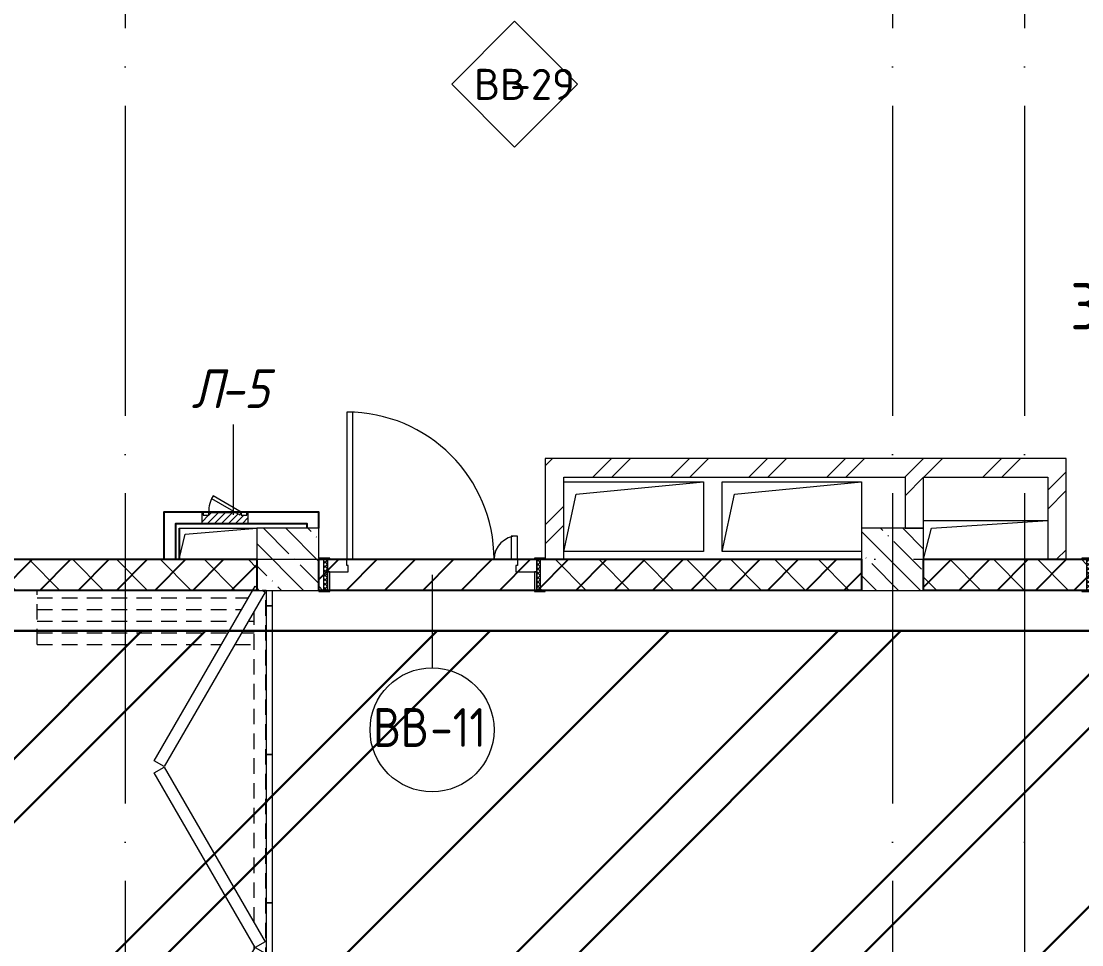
# Model space of a CAD drawing. Header units: millimetres. Extents: x -68946 to 690821, y -552984 to 293768.
# Drawn here: x 114983 to 121823, y -225267 to -219310 of the extents above; entities that cross this region are included whole.
import ezdxf

# ---------------------------------------------------------------- set-up
doc = ezdxf.new("R2010")
doc.units = ezdxf.units.MM
doc.linetypes.add('200_ШТРИХ__ш1_п0_6_', pattern=[160, 100, -60])
doc.linetypes.add('ADSK_Линия сетки', pattern=[2500, 2000, -250, 0, -250])
for name, color, linetype, lineweight in [('0) блоки', 250, 'Continuous', 25), ('1.2) Стяжка 6 вып.', 30, 'Continuous', 30), ('1.3) Звуко-изол           6 вып.', 90, 'Continuous', 30), ('1.4) Стяжка 6 вып.', 30, 'Continuous', 30), ('A-AREA-____-IDEN', 250, 'Continuous', 9), ('A-DETL-GENF-OTLN', 250, 'Continuous', 5), ('A-DOOR-____-IDEN', 250, 'Continuous', 9), ('A-DOOR-____-MCUT', 250, 'Continuous', 5), ('A-DOOR-____-OTLN', 250, 'Continuous', 5), ('A-DOOR-FRAM-MCUT', 250, 'Continuous', 5), ('A-DOOR-FRAM-OTLN', 250, 'Continuous', 5), ('A-DOOR-GLAZ-MCUT', 250, 'Continuous', 5), ('A-FLOR-____-OTLN', 250, 'Continuous', 9), ('A-GENM-____-MCUT', 250, 'Continuous', 25), ('A-GENM-____-OTLN', 250, 'Continuous', 9), ('A-GLAZ-____-OTLN', 250, 'Continuous', 5), ('A-WALL-____-IDEN', 250, 'Continuous', 9), ('A-WALL-____-MCUT', 250, 'Continuous', 13), ('A-WALL-____-PATT', 250, 'Continuous', 13), ('I-WALL-____-OTLN', 250, 'Continuous', 9), ('S-COLS-____-MCUT', 250, 'Continuous', 25), ('S-COLS-____-OTLN', 250, 'Continuous', 9), ('S-GRID-____-OTLN', 250, 'Continuous', 9)]:
    doc.layers.add(name, color=color, linetype=linetype, lineweight=lineweight)
doc.styles.add('GOST Common_1', font='', dxfattribs={"width": 0.9, "height": 250})
doc.styles.add('ISOCPEUR_1', font='isocpeur.ttf', dxfattribs={"width": 0.9, "height": 250})
doc.styles.add('ISOCPEUR_2', font='isocpeur.ttf', dxfattribs={"height": 160})
doc.styles.add('ISOCPEUR_I', font='isocpeui.ttf', dxfattribs={"width": 0.9, "height": 12.5})
doc.styles.get('GOST Common_1').set_extended_font_data('GOST Common')
pattern_1 = [(45, (28052.9, -258555.93), (-251.4472, 251.4472), []), (45, (28052.9, -258174.93), (-251.4472, 251.4472), [])]
pattern_2 = [(135, (28052.9, -258555.93), (-141.42136, -141.42136), [])]

# ---------------------------------------------------------------- blocks, each defined once
blk = doc.blocks.new('101_Трансформируемая перегородка - 101_Трансформируемая перегородка без двери-38025951-АР1_Маркировочный план 3 этажа секция 2_3')
at = {"layer": 'A-GENM-____-MCUT', "lineweight": 5}
for p, q in [((100, 0), (0, 0)), ((100, -40), (100, 0)), ((100, 0), (100, -40)), ((1058.3, 0), (100, 0)), ((2016.7, 0), (1058.3, 0)), ((1058.3, 0), (1058.3, -40)), ((1058.3, -40), (1058.3, 0)), ((2975, 0), (2016.7, 0)), ((2016.7, 0), (2016.7, -40)), ((2016.7, -40), (2016.7, 0)), ((3933.3, 0), (2975, 0)), ((2975, 0), (2975, -40)), ((2975, -40), (2975, 0)), ((4891.7, 0), (3933.3, 0)), ((3933.3, 0), (3933.3, -40)), ((3933.3, -40), (3933.3, 0)), ((5850, 0), (4891.7, 0)), ((4891.7, 0), (4891.7, -40)), ((4891.7, -40), (4891.7, 0)), ((6808.3, 0), (5850, 0)), ((5850, 0), (5850, -40)), ((5850, -40), (5850, 0)), ((7766.7, 0), (6808.3, 0)), ((6808.3, 0), (6808.3, -40)), ((6808.3, -40), (6808.3, 0)), ((8725, 0), (7766.7, 0)), ((7766.7, 0), (7766.7, -40)), ((7766.7, -40), (7766.7, 0)), ((8725, -40), (8725, 0)), ((8825, 0), (8725, 0)), ((8725, 0), (8725, -40)), ((8825, -40), (8825, 0)), ((0, -40), (100, -40)), ((100, -40), (1058.3, -40)), ((1058.3, -40), (2016.7, -40)), ((2016.7, -40), (2975, -40)), ((2975, -40), (3933.3, -40)), ((3933.3, -40), (4891.7, -40)), ((4891.7, -40), (5850, -40)), ((5850, -40), (6808.3, -40)), ((6808.3, -40), (7766.7, -40)), ((7766.7, -40), (8725, -40)), ((8725, -40), (8825, -40))]:
    blk.add_line(p, q, dxfattribs=at)
blk = doc.blocks.new('Дверь_СКБ_2Ст_Фрамуга2 - Н_ВВ-3_2500x2600h_Учебные помещения_Фрамуга слева-V1-АР1_Маркировочный план 3 этажа секция 2_3')
at = {"layer": 'A-DOOR-____-OTLN'}
h = blk.add_hatch(dxfattribs=at)
h.set_pattern_fill('FP_3', color=256, style=0, pattern_type=2)
h.set_pattern_definition([(135, (1051.41, 164.685), (-14.1421, -14.1421), []), (225, (1051.41, 164.685), (14.1421, -14.1421), [])])
h.paths.add_polyline_path([(1237.5, 100), (1237.5, -100), (1262.5, -100), (1262.5, 100)])
at = {"layer": 'A-DOOR-FRAM-OTLN'}
h = blk.add_hatch(dxfattribs=at)
h.set_pattern_fill('FP_4', color=256, style=0, pattern_type=2)
h.set_pattern_definition([(45, (-1071.384, 164.685), (-14.1421, 14.1421), []), (135, (-1071.384, 164.685), (-14.1421, -14.1421), [])])
h.paths.add_polyline_path([(-1237.5, -100), (-1212.5, -100), (-1212.5, 100), (-1237.5, 100)])
at = {"layer": 'A-DOOR-____-MCUT'}
for p, q in [((-1187.5, 1100), (-1187.5, 100)), ((-1137.5, 1100), (-1187.5, 1100)), ((-1137.5, 100), (-1137.5, 1100)), ((-1187.5, 100), (-1137.5, 100))]:
    blk.add_line(p, q, dxfattribs=at)
at = {"layer": 'A-DOOR-____-OTLN'}
for centre, radius, start, end in [((-1197.5, 100), 500, 360, 30), ((-177.5, 100), 520, 150, 180)]:
    blk.add_arc(centre, radius, start, end, dxfattribs=at)
at = {"layer": 'A-DOOR-FRAM-MCUT'}
for p, q in [((-1197.5, 108), (-1267.5, 108)), ((-1267.5, 108), (-1267.5, 100)), ((-1267.5, 100), (-1197.5, 100)), ((-1212.5, 100), (-1237.5, 100)), ((-1237.5, 100), (-1237.5, -100)), ((-1187.5, 100), (-1212.5, 100)), ((-1212.5, 100), (-1212.5, 20)), ((-1212.5, -100), (-1212.5, 100)), ((-1197.5, 100), (-1197.5, 108)), ((-1187.5, 60), (-1187.5, 100)), ((-187.5, 100), (-187.5, 60)), ((-162.5, 100), (-187.5, 100)), ((-177.5, 108), (-177.5, 100)), ((-107.5, 108), (-177.5, 108)), ((-177.5, 100), (-177.5, 20)), ((-62.5, 100), (-162.5, 100)), ((-162.5, 20), (-162.5, 100)), ((-162.5, 20), (-162.5, 100)), ((-117.5, 108), (-117.5, 100)), ((-47.5, 108), (-117.5, 108)), ((-107.5, 100), (-107.5, 108)), ((-62.5, 100), (-62.5, 20)), ((-47.5, 100), (-47.5, 108)), ((-47.5, 100), (-47.5, 20)), ((-47.5, 100), (1237.5, 100)), ((1292.5, 108), (1222.5, 108)), ((1222.5, 108), (1222.5, 100)), ((1222.5, 100), (1222.5, 20)), ((1222.5, 100), (1292.5, 100)), ((1237.5, 100), (1237.5, 20)), ((1262.5, 100), (1237.5, 100)), ((1237.5, 100), (1237.5, -100)), ((1262.5, -100), (1262.5, 100)), ((1292.5, 100), (1292.5, 108)), ((-1212.5, 20), (-1177.5, 20)), ((-1197.5, 20), (-1212.5, 20)), ((-1212.5, 20), (-1212.5, -100)), ((-1197.5, -100), (-1197.5, 20)), ((-1177.5, 60), (-1187.5, 60)), ((-1177.5, 20), (-1177.5, 60)), ((-187.5, 60), (-197.5, 60)), ((-197.5, 60), (-197.5, 20)), ((-197.5, 20), (-162.5, 20)), ((-177.5, 12), (-177.5, 20)), ((-107.5, 12), (-177.5, 12)), ((-62.5, 20), (-162.5, 20)), ((-117.5, 20), (-117.5, 12)), ((-117.5, 12), (-47.5, 12)), ((-107.5, 20), (-107.5, 12)), ((-47.5, 12), (-47.5, 20)), ((1237.5, 20), (-47.5, 20)), ((1237.5, 20), (1222.5, 20)), ((1222.5, 20), (1222.5, -100)), ((1237.5, -100), (1237.5, 20)), ((-1197.5, -100), (-1267.5, -100)), ((-1267.5, -100), (-1267.5, -108)), ((-1267.5, -108), (-1197.5, -108)), ((-1237.5, -100), (-1212.5, -100)), ((-1212.5, -100), (-1197.5, -100)), ((-1197.5, -108), (-1197.5, -100)), ((1222.5, -100), (1237.5, -100)), ((1292.5, -100), (1222.5, -100)), ((1222.5, -100), (1222.5, -108)), ((1222.5, -108), (1292.5, -108)), ((1237.5, -100), (1262.5, -100)), ((1292.5, -108), (1292.5, -100))]:
    blk.add_line(p, q, dxfattribs=at)
at = {"layer": 'A-DOOR-GLAZ-MCUT'}
for p, q in [((1222.5, 70), (-62.5, 70)), ((1222.5, 50), (-62.5, 50))]:
    blk.add_line(p, q, dxfattribs=at)
blk = doc.blocks.new('Дверь_СКБ_2Ст_Внутренняя1 - Н_ВВ-11_1400x2600h_Фрамуга сверху_ рейлинг_ ручка-42112425-АР1_Маркировочный план 3 этажа секция 2_3')
at = {"layer": 'A-DOOR-____-OTLN'}
h = blk.add_hatch(dxfattribs=at)
h.set_pattern_fill('FP_40', color=256, style=0, pattern_type=2)
h.set_pattern_definition([(135, (1601.41, 164.685), (-14.14214, -14.14214), []), (225, (1601.41, 164.685), (14.14214, -14.14214), [])])
h.paths.add_polyline_path([(687.5, -100), (712.5, -100), (712.5, 100), (687.5, 100), (687.5, -33.4)])
at = {"layer": 'A-DOOR-FRAM-OTLN'}
h = blk.add_hatch(dxfattribs=at)
h.set_pattern_fill('FP_41', color=256, style=0, pattern_type=2)
h.set_pattern_definition([(45, (-521.384, 164.685), (-14.1421, 14.1421), []), (135, (-521.384, 164.685), (-14.1421, -14.1421), [])])
h.paths.add_polyline_path([(-662.5, -100), (-662.5, 100), (-687.5, 100), (-687.5, -100)])
at = {"layer": 'A-DOOR-____-MCUT'}
for p, q in [((-537.5, 1050), (-537.5, 100)), ((-497.5, 1050), (-537.5, 1050)), ((-497.5, 100), (-497.5, 1050)), ((562.5, 250), (522.5, 250)), ((522.5, 250), (522.5, 100)), ((562.5, 100), (562.5, 250)), ((-537.5, 100), (-497.5, 100)), ((522.5, 100), (562.5, 100))]:
    blk.add_line(p, q, dxfattribs=at)
at = {"layer": 'A-DOOR-____-OTLN'}
for centre, radius, start, end in [((-537.5, 100), 950, 0, 90), ((562.5, 100), 150, 90, 180)]:
    blk.add_arc(centre, radius, start, end, dxfattribs=at)
at = {"layer": 'A-DOOR-FRAM-MCUT'}
for p, q in [((-647.5, 108), (-717.5, 108)), ((-717.5, 108), (-717.5, 100)), ((-717.5, 100), (-647.5, 100)), ((-662.5, 100), (-687.5, 100)), ((-687.5, 100), (-687.5, -100)), ((-537.5, 100), (-662.5, 100)), ((-662.5, 100), (-662.5, 20)), ((-662.5, -100), (-662.5, 100)), ((-647.5, 100), (-662.5, 100)), ((-662.5, 100), (-662.5, 99)), ((-662.5, 99), (-647.5, 99)), ((-647.5, 100), (-647.5, 108)), ((-647.5, 99), (-647.5, 100)), ((-537.5, 60), (-537.5, 100)), ((562.5, 100), (562.5, 60)), ((687.5, 100), (562.5, 100)), ((742.5, 108), (672.5, 108)), ((672.5, 108), (672.5, 100)), ((687.5, 100), (672.5, 100)), ((672.5, 100), (672.5, 99)), ((672.5, 100), (742.5, 100)), ((672.5, 99), (687.5, 99)), ((687.5, 20), (687.5, 100)), ((712.5, 100), (687.5, 100)), ((687.5, 100), (687.5, -100)), ((687.5, 99), (687.5, 100)), ((712.5, -100), (712.5, 100)), ((742.5, 100), (742.5, 108)), ((-662.5, 20), (-527.5, 20)), ((-647.5, 20), (-662.5, 20)), ((-662.5, 20), (-662.5, -100)), ((-647.5, -100), (-647.5, 20)), ((-527.5, 60), (-537.5, 60)), ((-527.5, 20), (-527.5, 60)), ((562.5, 60), (552.5, 60)), ((552.5, 60), (552.5, 20)), ((552.5, 20), (687.5, 20)), ((687.5, 20), (672.5, 20)), ((672.5, 20), (672.5, -100)), ((687.5, -100), (687.5, 20)), ((-647.5, -100), (-717.5, -100)), ((-717.5, -100), (-717.5, -108)), ((-717.5, -108), (-647.5, -108)), ((-687.5, -100), (-662.5, -100)), ((-662.5, -100), (-647.5, -100)), ((-647.5, -108), (-647.5, -100)), ((672.5, -100), (687.5, -100)), ((742.5, -100), (672.5, -100)), ((672.5, -100), (672.5, -108)), ((672.5, -108), (742.5, -108)), ((687.5, -100), (712.5, -100)), ((742.5, -108), (742.5, -100))]:
    blk.add_line(p, q, dxfattribs=at)
blk = doc.blocks.new('BSC_Колонна _Прямоугольная - 400x400-V137-АР1_Маркировочный план 3 этажа секция 2_3')
at = {"layer": 'S-COLS-____-OTLN', "lineweight": 5}
h = blk.add_hatch(dxfattribs=at)
h.set_pattern_fill('FP_113', color=256, style=0, pattern_type=2)
h.set_pattern_definition([(135, (-88650, -35775), (-142.5612, -142.5612), []), (135, (-88507.44, -35775), (-142.5612, -142.5612), [252.016, -50.403, 3.353, -47.05])])
h.paths.add_polyline_path([(-100, -200), (200, -200), (200, 200), (-200, 200), (-200, -200), (-140, -200)])
at = {"layer": 'S-COLS-____-MCUT', "lineweight": 5}
for p, q in [((200, 200), (-200, 200)), ((-200, 200), (-200, -200)), ((200, 8), (200, 200)), ((200, -200), (200, 0)), ((-200, -200), (200, -200))]:
    blk.add_line(p, q, dxfattribs=at)
blk = doc.blocks.new('_Wn_-As_OpeningMEP_floor__Rectangular - _Wn_-As_OpeningMEP_floor__Rectangular-32466847-АР1_Маркировочный план 3 этажа секция 2_3')
at = {"layer": 'A-DETL-GENF-OTLN', "lineweight": 5}
for p, q in [((-212.2, 112.2), (250, 150)), ((-250, -50), (-212.2, 112.2))]:
    blk.add_line(p, q, dxfattribs=at)
blk = doc.blocks.new('_Wn_-As_OpeningMEP_floor__Rectangular - _Wn_-As_OpeningMEP_floor__Rectangular-32466824-АР1_Маркировочный план 3 этажа секция 2_3')
at = {"layer": 'A-DETL-GENF-OTLN', "lineweight": 5}
for p, q in [((-370.3, 195.3), (450, 275)), ((-450, -175), (-370.3, 195.3))]:
    blk.add_line(p, q, dxfattribs=at)
blk = doc.blocks.new('_Wn_-As_OpeningMEP_floor__Rectangular - _Wn_-As_OpeningMEP_floor__Rectangular-V144-АР1_Маркировочный план 3 этажа секция 2_3')
at = {"layer": 'A-DETL-GENF-OTLN', "lineweight": 5}
for p, q in [((-370.3, 195.3), (450, 275)), ((-450, -175), (-370.3, 195.3))]:
    blk.add_line(p, q, dxfattribs=at)
blk = doc.blocks.new('_Wn_-As_OpeningMEP_floor__Rectangular - _Wn_-As_OpeningMEP_floor__Rectangular-32476413-АР1_Маркировочный план 3 этажа секция 2_3')
at = {"layer": 'A-DETL-GENF-OTLN', "lineweight": 5}
for p, q in [((-350, 125), (400, 175)), ((-400, -75), (-350, 125))]:
    blk.add_line(p, q, dxfattribs=at)
blk = doc.blocks.new('DOR__перегородка__Прямоугольная - Вн_ДПГ_8950х3880h-39336509-АР1_Маркировочный план 3 этажа секция 2_3')
at = {"layer": 'A-DOOR-____-OTLN', "linetype": '200_ШТРИХ__ш1_п0_6_'}
for p, q in [((775.2, 1474.2), (1123.9, 1474.2)), ((775.2, 1474.2), (775.2, 285.4)), ((850.2, 1474.2), (850.2, 242.1)), ((925.2, 1474.2), (925.2, 198.8)), ((1000.2, 1474.2), (1000.2, 155.5)), ((1075.2, 1474.2), (1075.2, 112.2)), ((775.2, 198.8), (775.2, 75)), ((850.2, 155.5), (850.2, 75)), ((-7200, 75), (-7200, 0)), ((-7200, 75), (-5993.6, 75)), ((-5843.6, 75), (-5822.7, 75)), ((-5672.8, 75), (-3667.1, 75)), ((-3517.1, 75), (-3496.2, 75)), ((-3346.2, 75), (-1340.5, 75)), ((-1190.6, 75), (-1169.7, 75)), ((-1019.7, 75), (989.6, 75)), ((925.2, 112.2), (925.2, 75)), ((-7200, 0), (1123.9, 0))]:
    blk.add_line(p, q, dxfattribs=at)
at = {"layer": 'A-DOOR-FRAM-MCUT'}
for p, q in [((-8159.7, 69), (-7034, 719.1)), ((-7034, 719.1), (-6996.4, 654.2)), ((-6996.4, 654.2), (-6958.9, 719.1)), ((-6958.9, 719.1), (-5833.2, 69)), ((-5833.2, 69), (-4707.4, 719.1)), ((-4707.4, 719.1), (-4669.9, 654.2)), ((-4669.9, 654.2), (-4632.4, 719.1)), ((-4632.4, 719.1), (-3506.7, 69)), ((-3506.7, 69), (-2380.9, 719.1)), ((-2380.9, 719.1), (-2343.4, 654.2)), ((-2343.4, 654.2), (-2305.9, 719.1)), ((-2305.9, 719.1), (-1180.1, 69)), ((-1180.1, 69), (-54.4, 719.1)), ((-54.4, 719.1), (-16.9, 654.2)), ((-13.3, 654.2), (24.2, 719.1)), ((24.2, 719.1), (1150, 69)), ((-6996.4, 654.2), (-8122.2, 4)), ((-5870.7, 4), (-6996.4, 654.2)), ((-4669.9, 654.2), (-5795.7, 4)), ((-3544.2, 4), (-4669.9, 654.2)), ((-2343.4, 654.2), (-3469.1, 4)), ((-1217.6, 4), (-2343.4, 654.2)), ((-16.9, 654.2), (-1142.6, 4)), ((1112.5, 4), (-13.3, 654.2)), ((-8122.2, 4), (-8159.7, 69)), ((-5833.2, 69), (-5870.7, 4)), ((-5795.7, 4), (-5833.2, 69)), ((-3506.7, 69), (-3544.2, 4)), ((-3469.1, 4), (-3506.7, 69)), ((-1180.1, 69), (-1217.6, 4)), ((-1142.6, 4), (-1180.1, 69)), ((1150, 69), (1143.4, 57.5)), ((1123.9, 23.7), (1112.5, 4))]:
    blk.add_line(p, q, dxfattribs=at)
blk = doc.blocks.new('ASML_АР_Отделка Люка - ВО Отделка люков_Грунтовка 0_Шпатлевка 0_Окраска 0_0-42467640-АР1_Маркировочный план 3 этажа секция 2_3')
at = {"layer": 'A-GENM-____-MCUT', "lineweight": 5}
for p, q in [((-140, 3), (-150, 3)), ((-150, 3), (-150, 0)), ((65, 3), (-105, 3)), ((150, 3), (140, 3)), ((150, 0), (150, 3)), ((-150, 0), (-140, 0)), ((-105, 0), (70.2, 0)), ((103.3, 0), (105, 0)), ((140, 0), (150, 0))]:
    blk.add_line(p, q, dxfattribs=at)
blk = doc.blocks.new('ADSK_Марка_Дверь - Типоразмер_ADSK_Марка-30565456-АР1_Маркировочный план 3 этажа секция 2_3')
at = {"layer": 'A-DOOR-____-IDEN'}
blk.add_circle((0, 0), 4, dxfattribs=at)
blk = doc.blocks.new('ADSK_Марка_Стена - Типоразмер_ADSK_Марка-30564887-АР1_Маркировочный план 3 этажа секция 2_3')
at = {"layer": 'A-WALL-____-IDEN'}
for p, q in [((-0.156, 4.37), (-4.213, 0.312)), ((3.901, 0.312), (-0.156, 4.37)), ((-4.213, 0.312), (-0.156, -3.745)), ((-0.156, -3.745), (3.901, 0.312))]:
    blk.add_line(p, q, dxfattribs=at)

msp = doc.modelspace()

# ---------------------------------------------------------------- hatches: boundary and pattern name
at = {"layer": '0) блоки'}
h = msp.add_hatch(dxfattribs=at)
h.set_pattern_fill('ANSI31', color=256, scale=55)
h.paths.add_polyline_path([(124952.9057, -222980.9286), (129212.9057, -222980.9286), (129212.9057, -222780.9286), (124952.9057, -222780.9286)])
h.paths.add_polyline_path([(120802.9057, -222780.9286), (124552.9057, -222780.9286), (124552.9057, -222980.9286), (120802.9057, -222980.9286)])
h.paths.add_polyline_path([(116902.9057, -222780.9286), (120402.9057, -222780.9286), (120402.9057, -222980.9286), (116902.9057, -222980.9286)])
h.paths.add_polyline_path([(111202.9057, -222780.9286), (116502.9057, -222780.9286), (116502.9057, -222980.9286), (111202.9057, -222980.9286)])
h.paths.add_polyline_path([(108352.9057, -222780.9286), (110802.9057, -222780.9286), (110802.9057, -222980.9286), (108352.9057, -222980.9286)])
h.paths.add_polyline_path([(103052.9057, -222780.9286), (107952.9057, -222780.9286), (107952.9057, -222980.9286), (103052.9057, -222980.9286)])
at = {"layer": '1.2) Стяжка 6 вып.', "lineweight": 30}
h = msp.add_hatch(dxfattribs=at)
h.set_pattern_fill('ANSI31', color=256, scale=333)
h.paths.add_polyline_path([(128837.9057, -231930.9286), (103406.2912, -231930.9286), (103406.2912, -223242.3877), (128837.9057, -223242.3877)])
at = {"layer": '1.3) Звуко-изол           6 вып.', "lineweight": 30}
h = msp.add_hatch(dxfattribs=at)
h.set_pattern_fill('ANSI31', color=256, scale=500)
h.paths.add_polyline_path([(128837.9057, -231930.9286), (103406.2912, -231930.9286), (103406.2912, -223242.3877), (128837.9057, -223242.3877)])
at = {"layer": '1.4) Стяжка 6 вып.', "lineweight": 30}
h = msp.add_hatch(dxfattribs=at)
h.set_pattern_fill('ANSI32', color=256, scale=333)
h.paths.add_polyline_path([(128837.9057, -231930.9286), (103406.2912, -231930.9286), (103406.2912, -223242.3877), (128837.9057, -223242.3877)])
at = {"layer": 'A-DOOR-____-OTLN'}
h = msp.add_hatch(dxfattribs=at)
h.set_pattern_fill('FP_144', color=256, style=0, pattern_type=2)
h.set_pattern_definition([(45, (116297.48, -222525.93), (-22.6274, 22.6274), [])])
h.paths.add_polyline_path([(116147.4793, -222550.9286), (116447.4793, -222550.9286), (116447.4793, -222475.9286), (116437.4793, -222475.9286), (116437.4793, -222495.9286), (116402.4793, -222495.9286), (116402.4793, -222475.9286), (116392.4793, -222493.2491), (116362.4793, -222475.9286), (116192.4793, -222475.9286), (116192.4793, -222495.9286), (116157.4793, -222495.9286), (116157.4793, -222475.9286), (116147.4793, -222475.9286), (116147.4793, -222478.9286)])
at = {"layer": 'A-WALL-____-PATT', "lineweight": 15}
h = msp.add_hatch(dxfattribs=at)
h.set_pattern_fill('FP_2', color=256, style=0, pattern_type=2)
h.set_pattern_definition(pattern_1)
h.paths.add_polyline_path([(118392.9057, -222250.9056), (121602.9057, -222250.9056), (121602.9057, -222130.9056), (118362.9063, -222130.9056), (118362.9063, -222250.9056), (118385.6776, -222250.9056)])
h = msp.add_hatch(dxfattribs=at)
h.set_pattern_fill('FP_2', color=256, style=0, pattern_type=2)
h.set_pattern_definition(pattern_1)
h.paths.add_polyline_path([(121722.9057, -222780.9286), (121722.9057, -222130.9056), (121602.9057, -222130.9883), (121602.9057, -222780.9286)])
h = msp.add_hatch(dxfattribs=at)
h.set_pattern_fill('FP_2', color=256, style=0, pattern_type=2)
h.set_pattern_definition(pattern_1)
h.paths.add_polyline_path([(118362.9063, -222780.9286), (118482.9057, -222780.9286), (118482.9057, -222250.9056), (118362.9063, -222250.9056), (118362.9063, -222772.9286)])
h = msp.add_hatch(dxfattribs=at)
h.set_pattern_fill('FP_2', color=256, style=0, pattern_type=2)
h.set_pattern_definition(pattern_1)
h.paths.add_polyline_path([(120682.9057, -222580.9286), (120802.9057, -222580.9286), (120802.9057, -222250.9056), (120682.9057, -222250.9056), (120682.9057, -222530.9286)])
h = msp.add_hatch(dxfattribs=at)
h.set_pattern_fill('FP_1', color=256, style=0, pattern_type=2)
h.set_pattern_definition(pattern_2)
h.paths.add_polyline_path([(113602.9057, -222980.9286), (116476.3316, -222980.9286), (116491.433, -222954.7795), (116502.9057, -222961.4052), (116502.9057, -222780.9286), (113602.9057, -222780.9286), (113602.9057, -222954.7795)])
h = msp.add_hatch(dxfattribs=at)
h.set_pattern_fill('FP_1', color=256, style=0, pattern_type=2)
h.set_pattern_definition(pattern_2)
h.paths.add_polyline_path([(119540.5281, -222980.9286), (120402.9057, -222980.9286), (120402.9057, -222780.9286), (118332.9063, -222780.9286), (118332.9063, -222980.9286), (119423.7539, -222980.9286)])
h.paths.add_polyline_path([(116932.9063, -222980.9286), (116932.9063, -222780.9286), (116902.9063, -222780.9325), (116902.9063, -222980.9286), (116912.9063, -222980.9286)])
h = msp.add_hatch(dxfattribs=at)
h.set_pattern_fill('FP_1', color=256, style=0, pattern_type=2)
h.set_pattern_definition(pattern_2)
h.paths.add_polyline_path([(120805.0582, -222980.9286), (121852.9057, -222980.9286), (121852.9057, -222780.9286), (120802.9057, -222780.9286), (120802.9057, -222980.9286)])
h.paths.add_polyline_path([(124352.9057, -222980.9286), (124552.9057, -222980.9286), (124552.9057, -222780.9286), (124352.9057, -222780.9286), (124352.9057, -222914.3094)])
at = {"layer": 'S-COLS-____-OTLN', "lineweight": 5}
h = msp.add_hatch(dxfattribs=at)
h.set_pattern_fill('FP_19', color=256, style=0, pattern_type=2)
h.set_pattern_definition([(135, (28052.9, -258555.93), (-142.5612, -142.5612), []), (135, (28195.47, -258555.93), (-142.5612, -142.5612), [252.016, -50.403, 3.353, -47.05])])
h.paths.add_polyline_path([(120402.9057, -222980.9286), (120802.9057, -222980.9286), (120802.9057, -222580.9286), (120402.9057, -222580.9286), (120402.9057, -222914.3094)])

# ---------------------------------------------------------------- linework, layer by layer
msp.add_line((116002.9057, -222580.9286), (116002.9057, -222780.9286))
for points in [[(116902.9057, -222580.9286), (116902.9057, -222475.9286), (115904.145, -222475.9286), (115904.145, -222780.9286)], [(116827.9057, -222580.9286), (116827.9057, -222550.9286), (115979.145, -222550.9286), (115979.145, -222780.9286)]]:
    msp.add_lwpolyline(points)
at = {"layer": '0) блоки'}
for points in [[(111202.9057, -222780.9286), (116502.9057, -222780.9286), (116502.9057, -222980.9286), (111202.9057, -222980.9286)], [(116902.9057, -222780.9286), (120402.9057, -222780.9286), (120402.9057, -222980.9286), (116902.9057, -222980.9286)], [(120802.9057, -222780.9286), (124552.9057, -222780.9286), (124552.9057, -222980.9286), (120802.9057, -222980.9286)]]:
    msp.add_lwpolyline(points, close=True, dxfattribs=at)
at = {"layer": '1.2) Стяжка 6 вып.', "lineweight": 30}
msp.add_lwpolyline([(128837.9057, -231930.9286), (103406.2912, -231930.9286), (103406.2912, -223242.3877), (128837.9057, -223242.3877)], close=True, dxfattribs=at)
at = {"layer": 'A-DETL-GENF-OTLN', "lineweight": 5}
for p, q in [((116447.4793, -222475.9286), (116147.4793, -222475.9286)), ((116147.4793, -222475.9286), (116147.4793, -222550.9286)), ((116447.4793, -222550.9286), (116447.4793, -222475.9286)), ((116147.4793, -222550.9286), (116447.4793, -222550.9286))]:
    msp.add_line(p, q, dxfattribs=at)
at = {"layer": 'A-DOOR-____-IDEN'}
for p, q in [((116352.9057, -222494.0482), (116352.9057, -221911.7729)), ((117632.9063, -222880.9286), (117632.9063, -223480.9286))]:
    msp.add_line(p, q, dxfattribs=at)
at = {"layer": 'A-DOOR-____-MCUT', "lineweight": 5}
for p, q in [((116220.6139, -222370.9286), (116210.6139, -222388.2491)), ((116210.6139, -222388.2491), (116392.4793, -222493.2491)), ((116402.4793, -222475.9286), (116220.6139, -222370.9286)), ((116192.4793, -222475.9286), (116157.4793, -222475.9286)), ((116157.4793, -222475.9286), (116157.4793, -222495.9286)), ((116192.4793, -222495.9286), (116192.4793, -222475.9286)), ((116392.4793, -222493.2491), (116402.4793, -222475.9286)), ((116437.4793, -222475.9286), (116402.4793, -222475.9286)), ((116402.4793, -222475.9286), (116402.4793, -222495.9286)), ((116437.4793, -222495.9286), (116437.4793, -222475.9286)), ((116157.4793, -222495.9286), (116192.4793, -222495.9286)), ((116402.4793, -222495.9286), (116437.4793, -222495.9286))]:
    msp.add_line(p, q, dxfattribs=at)
msp.add_arc((116402.4793, -222475.9286), 210, 150, 180, dxfattribs=at)
at = {"layer": 'A-DOOR-____-OTLN'}
msp.add_line((116402.4793, -222475.9286), (116220.6139, -222370.9286), dxfattribs=at)
at = {"layer": 'A-FLOR-____-OTLN', "lineweight": 5}
for p, q in [((118482.9063, -222280.9286), (119382.9057, -222280.9286)), ((119382.9057, -222280.9286), (119382.9057, -222730.9286)), ((119502.9057, -222730.9286), (119502.9057, -222280.9286)), ((119502.9057, -222280.9286), (120402.9057, -222280.9286)), ((120402.9057, -222280.9286), (120402.9057, -222580.9286)), ((120802.9057, -222530.9286), (121602.9057, -222530.9286)), ((116002.9057, -222580.9286), (116502.9057, -222580.9286)), ((119382.9057, -222730.9286), (118482.9063, -222730.9286)), ((120402.9057, -222730.9286), (119502.9057, -222730.9286)), ((118142.9063, -222780.9286), (117122.9063, -222780.9286)), ((117122.9063, -222780.9286), (118142.9063, -222780.9286)), ((116476.2971, -222980.9883), (113602.9057, -222980.9883)), ((116562.9057, -222980.9883), (116536.8151, -222980.9883)), ((121452.9061, -222980.9286), (121452.9061, -232130.9286))]:
    msp.add_line(p, q, dxfattribs=at)
at = {"layer": 'A-WALL-____-MCUT', "color": 7, "lineweight": 15}
for p, q in [((121722.9057, -222130.9056), (118362.9063, -222130.9056)), ((118362.9063, -222130.9056), (118362.9063, -222772.9286)), ((121722.9057, -222780.9286), (121722.9057, -222130.9056)), ((118482.9063, -222250.9056), (120682.9057, -222250.9056)), ((118482.9063, -222780.9286), (118482.9063, -222250.9056)), ((120682.9057, -222250.9056), (120682.9057, -222580.9286)), ((120802.9057, -222250.9056), (121602.9057, -222250.9056)), ((120802.9057, -222580.9286), (120802.9057, -222250.9056)), ((121602.9057, -222250.9056), (121602.9057, -222780.9286)), ((120682.9057, -222580.9286), (120802.9057, -222580.9286)), ((116502.9057, -222780.9286), (113602.9057, -222780.9286)), ((116502.9057, -222780.9286), (116002.9057, -222780.9286)), ((120402.9057, -222780.9286), (118482.9063, -222780.9286)), ((121602.9057, -222780.9286), (120802.9057, -222780.9286)), ((120802.9057, -222780.9286), (120802.9057, -222980.9286)), ((121822.9057, -222780.9286), (121722.9057, -222780.9286)), ((113602.9057, -222980.9286), (116502.9057, -222980.9286)), ((118362.9063, -222980.9286), (120402.9057, -222980.9286)), ((120802.9057, -222980.9286), (121822.9057, -222980.9286))]:
    msp.add_line(p, q, dxfattribs=at)
at = {"layer": 'A-WALL-____-MCUT', "lineweight": 15}
for p, q in [((118362.9063, -222780.9286), (118482.9063, -222780.9286)), ((120402.9057, -222980.9286), (120402.9057, -222780.9286)), ((121602.9057, -222780.9286), (121722.9057, -222780.9286))]:
    msp.add_line(p, q, dxfattribs=at)
at = {"layer": 'I-WALL-____-OTLN', "lineweight": 15}
msp.add_line((118292.9063, -222980.9286), (116972.9063, -222980.9286), dxfattribs=at)
at = {"layer": 'S-COLS-____-MCUT', "lineweight": 5}
for p, q in [((120802.9057, -222580.9286), (120402.9057, -222580.9286)), ((120402.9057, -222580.9286), (120402.9057, -222780.9286)), ((120802.9057, -222980.9286), (120802.9057, -222580.9286)), ((120402.9057, -222980.9286), (120802.9057, -222980.9286))]:
    msp.add_line(p, q, dxfattribs=at)
at = {"layer": 'S-COLS-____-OTLN', "lineweight": 5}
msp.add_line((120402.9057, -222780.9286), (120402.9057, -222980.9286), dxfattribs=at)
at = {"layer": 'S-GRID-____-OTLN', "linetype": 'ADSK_Линия сетки'}
for p, q in [((115652.9057, -197353.9241), (115652.9057, -262294.7685)), ((120602.9057, -197353.9241), (120602.9057, -262294.7685)), ((121452.9057, -197353.9241), (121452.9057, -262294.7685)), ((93236.8325, -222780.9286), (181888.5828, -222780.9286))]:
    msp.add_line(p, q, dxfattribs=at)

# ---------------------------------------------------------------- block references
at = {"layer": 'A-DOOR-____-IDEN', "xscale": 99.99999999999993, "yscale": 99.99999999999993, "zscale": 99.99999999999993}
msp.add_blockref('ADSK_Марка_Дверь - Типоразмер_ADSK_Марка-30565456-АР1_Маркировочный план 3 этажа секция 2_3', (117632.9063, -223880.9286), dxfattribs=at)
at = {"layer": 'A-DOOR-____-OTLN'}
for name, p in [('Дверь_СКБ_2Ст_Фрамуга2 - Н_ВВ-3_2500x2600h_Учебные помещения_Фрамуга слева-V1-АР1_Маркировочный план 3 этажа секция 2_3', (123090.4057, -222880.9286)), ('Дверь_СКБ_2Ст_Внутренняя1 - Н_ВВ-11_1400x2600h_Фрамуга сверху_ рейлинг_ ручка-42112425-АР1_Маркировочный план 3 этажа секция 2_3', (117620.4063, -222880.9286))]:
    msp.add_blockref(name, p, dxfattribs=at)
at = {"layer": 'A-DOOR-____-OTLN', "rotation": 90.00000000000024}
msp.add_blockref('DOR__перегородка__Прямоугольная - Вн_ДПГ_8950х3880h-39336509-АР1_Маркировочный план 3 этажа секция 2_3', (116560.3992, -224104.7795), dxfattribs=at)
at = {"layer": 'A-GENM-____-OTLN', "lineweight": 5}
msp.add_blockref('ASML_АР_Отделка Люка - ВО Отделка люков_Грунтовка 0_Шпатлевка 0_Окраска 0_0-42467640-АР1_Маркировочный план 3 этажа секция 2_3', (116297.4793, -222478.9286), dxfattribs=at)
at = {"layer": 'A-GENM-____-OTLN', "lineweight": 5, "rotation": 269.9999999999999}
msp.add_blockref('101_Трансформируемая перегородка - 101_Трансформируемая перегородка без двери-38025951-АР1_Маркировочный план 3 этажа секция 2_3', (116602.9057, -222980.9286), dxfattribs=at)
at = {"layer": 'A-GLAZ-____-OTLN'}
for name, p in [('_Wn_-As_OpeningMEP_floor__Rectangular - _Wn_-As_OpeningMEP_floor__Rectangular-V144-АР1_Маркировочный план 3 этажа секция 2_3', (118932.9057, -222555.9286)), ('_Wn_-As_OpeningMEP_floor__Rectangular - _Wn_-As_OpeningMEP_floor__Rectangular-32466824-АР1_Маркировочный план 3 этажа секция 2_3', (119952.9057, -222555.9286)), ('_Wn_-As_OpeningMEP_floor__Rectangular - _Wn_-As_OpeningMEP_floor__Rectangular-32476413-АР1_Маркировочный план 3 этажа секция 2_3', (121202.9057, -222705.9286)), ('_Wn_-As_OpeningMEP_floor__Rectangular - _Wn_-As_OpeningMEP_floor__Rectangular-32466847-АР1_Маркировочный план 3 этажа секция 2_3', (116252.9057, -222730.9286))]:
    msp.add_blockref(name, p, dxfattribs=at)
at = {"layer": 'A-WALL-____-IDEN', "xscale": 99.99999999999993, "yscale": 99.99999999999993, "zscale": 99.99999999999993}
msp.add_blockref('ADSK_Марка_Стена - Типоразмер_ADSK_Марка-30564887-АР1_Маркировочный план 3 этажа секция 2_3', (118181.0089, -219746.8225), dxfattribs=at)
at = {"layer": 'S-COLS-____-OTLN', "lineweight": 5}
msp.add_blockref('BSC_Колонна _Прямоугольная - 400x400-V137-АР1_Маркировочный план 3 этажа секция 2_3', (116702.9057, -222780.9286), dxfattribs=at)

# ---------------------------------------------------------------- texts
at = {"layer": 'A-AREA-____-IDEN', "insert": (121748.6542, -220998.8455), "char_height": 300, "width": 654.177, "attachment_point": 1, "style": 'ISOCPEUR_1'}
msp.add_mtext('3.023', dxfattribs=at)
at = {"layer": 'A-DOOR-____-IDEN', "char_height": 250, "attachment_point": 1}
for s, insert, width, style in [('\\fISOCPEUR|b0|i1|c204|p34|;\\W.9;Л', (116082.0773, -221555.4188), 223.670812, 'ISOCPEUR_I'), ('-5', (116266.6242, -221555.4188), 404.0505, 'ISOCPEUR_I'), ('ВВ', (117251.2989, -223740.478), 447.341625, 'GOST Common_1'), ('-11', (117620.3927, -223740.478), 468.987187, 'GOST Common_1')]:
    msp.add_mtext(s, dxfattribs=dict(at, insert=insert, width=width, style=style))
at = {"layer": 'A-WALL-____-IDEN', "char_height": 200, "attachment_point": 1, "style": 'ISOCPEUR_2'}
for s, insert, width in [('ВВ', (117902.6281, -219617.1538), 280.590625), ('-29', (118134.1385, -219617.1538), 370.379625)]:
    msp.add_mtext(s, dxfattribs=dict(at, insert=insert, width=width))

doc.saveas('drawing.dxf')
